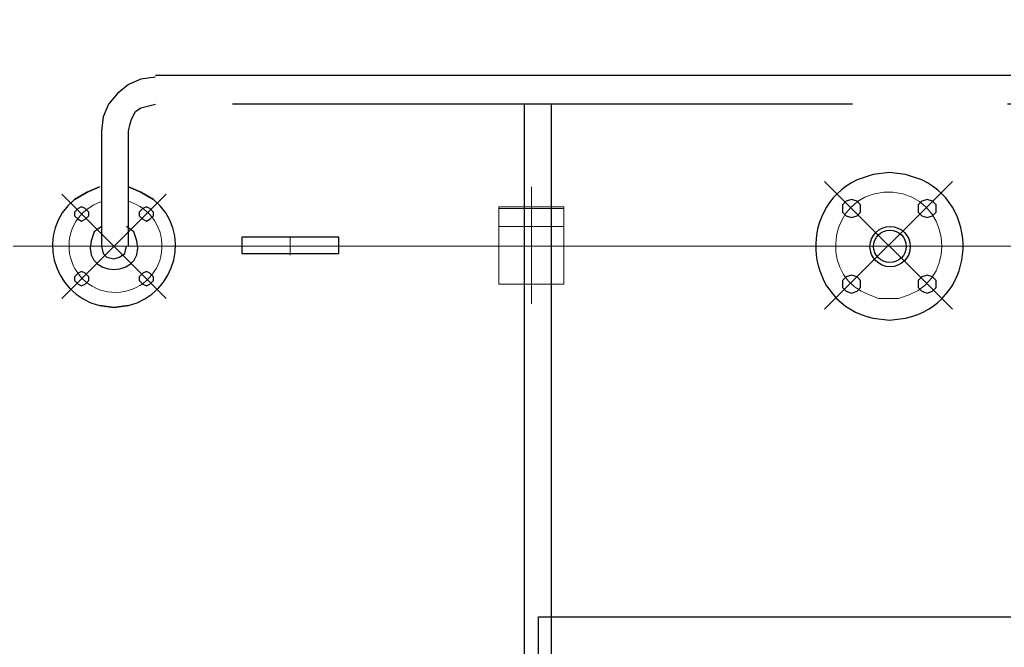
# Model space of a CAD drawing. Header units: metres. Extents: x 530339 to 530954, y 2674257 to 2674599.
# Drawn here: x 530733.355 to 530734.112, y 2674490.575 to 2674491.058 of the extents above; entities that cross this region are included whole.
import ezdxf

# ---------------------------------------------------------------- set-up
doc = ezdxf.new("R2010")
doc.units = ezdxf.units.M
doc.linetypes.add('PDF_IMPORT', pattern=[1, 0.8, -0.2])
doc.layers.add('IDT', color=7, linetype='Continuous')

# ---------------------------------------------------------------- blocks, each defined once
blk = doc.blocks.new('IDT')
at = {"layer": 'IDT', "color": 0, "lineweight": 25}
for p, q in [((16.39739, 14.30905), (16.39739, 9.66028)), ((16.38771, 9.26609), (16.38771, 9.83594)), ((16.40846, 9.26609), (16.40846, 9.83594)), ((16.39739, 9.66028), (15.27012, 9.66028)), ((16.12768, 9.43207), (16.11523, 9.43068)), ((16.14013, 9.43068), (16.12768, 9.43207)), ((16.71275, 9.421), (16.72381, 9.42238)), ((16.72381, 9.42238), (16.71275, 9.421)), ((16.72381, 9.42238), (16.73488, 9.421)), ((16.73488, 9.421), (16.72381, 9.42238)), ((16.09448, 9.40993), (16.09171, 9.40717)), ((16.09863, 9.41132), (16.09448, 9.40993)), ((16.10278, 9.40993), (16.09863, 9.41132)), ((16.10555, 9.40717), (16.10278, 9.40993)), ((16.15257, 9.40993), (16.14981, 9.40717)), ((16.15672, 9.41132), (16.15257, 9.40993)), ((16.16087, 9.40993), (16.15672, 9.41132)), ((16.16364, 9.40717), (16.16087, 9.40993)), ((16.09171, 9.40717), (16.09171, 9.40164)), ((16.10555, 9.40164), (16.10555, 9.40717)), ((16.14981, 9.40717), (16.14981, 9.40164)), ((16.16364, 9.40164), (16.16364, 9.40717)), ((16.69615, 9.4044), (16.69339, 9.40164)), ((16.69892, 9.40579), (16.69615, 9.4044)), ((16.70168, 9.4044), (16.69892, 9.40579)), ((16.70445, 9.40164), (16.70168, 9.4044)), ((16.74594, 9.4044), (16.74318, 9.40164)), ((16.74871, 9.40579), (16.74594, 9.4044)), ((16.75148, 9.4044), (16.74871, 9.40579)), ((16.75424, 9.40164), (16.75148, 9.4044)), ((16.09171, 9.40164), (16.09448, 9.39887)), ((16.09448, 9.39887), (16.09863, 9.39749)), ((16.09863, 9.39749), (16.10278, 9.39887)), ((16.10278, 9.39887), (16.10555, 9.40164)), ((16.14981, 9.40164), (16.15257, 9.39887)), ((16.15257, 9.39887), (16.15672, 9.39749)), ((16.15672, 9.39749), (16.16087, 9.39887)), ((16.16087, 9.39887), (16.16364, 9.40164)), ((16.69339, 9.40164), (16.69339, 9.39887)), ((16.69339, 9.39887), (16.69615, 9.3961)), ((16.69615, 9.3961), (16.69892, 9.39472)), ((16.69892, 9.39472), (16.70168, 9.3961)), ((16.70168, 9.3961), (16.70445, 9.39887)), ((16.70445, 9.39887), (16.70445, 9.40164)), ((16.74318, 9.40164), (16.74318, 9.39887)), ((16.74318, 9.39887), (16.74594, 9.3961)), ((16.74594, 9.3961), (16.74871, 9.39472)), ((16.74871, 9.39472), (16.75148, 9.3961)), ((16.75148, 9.3961), (16.75424, 9.39887)), ((16.75424, 9.39887), (16.75424, 9.40164)), ((16.62561, 9.38089), (16.55092, 9.38089)), ((16.55092, 9.38089), (16.55092, 9.36844)), ((16.62561, 9.36844), (16.62561, 9.38089)), ((16.71552, 9.38089), (16.71413, 9.37536)), ((16.71967, 9.38365), (16.71552, 9.38089)), ((16.72381, 9.38504), (16.71967, 9.38365)), ((16.72935, 9.38365), (16.72381, 9.38504)), ((16.73211, 9.38089), (16.72935, 9.38365)), ((16.7335, 9.37536), (16.73211, 9.38089)), ((16.71275, 9.37536), (16.71275, 9.28683)), ((16.7335, 9.28683), (16.7335, 9.37536)), ((16.55092, 9.36844), (16.62561, 9.36844)), ((16.7086, 9.36429), (16.71413, 9.36014)), ((16.7335, 9.36014), (16.73903, 9.36429)), ((16.09448, 9.35184), (16.09171, 9.34908)), ((16.09171, 9.34908), (16.09171, 9.34354)), ((16.09863, 9.35323), (16.09448, 9.35184)), ((16.10278, 9.35184), (16.09863, 9.35323)), ((16.10555, 9.34908), (16.10278, 9.35184)), ((16.10555, 9.34354), (16.10555, 9.34908)), ((16.15257, 9.35184), (16.14981, 9.34908)), ((16.14981, 9.34908), (16.14981, 9.34354)), ((16.15672, 9.35323), (16.15257, 9.35184)), ((16.16087, 9.35184), (16.15672, 9.35323)), ((16.16364, 9.34908), (16.16087, 9.35184)), ((16.16364, 9.34354), (16.16364, 9.34908)), ((16.69615, 9.35461), (16.69339, 9.35184)), ((16.69339, 9.35184), (16.69339, 9.34908)), ((16.69339, 9.34908), (16.69615, 9.34631)), ((16.69892, 9.35599), (16.69615, 9.35461)), ((16.70168, 9.35461), (16.69892, 9.35599)), ((16.70445, 9.35184), (16.70168, 9.35461)), ((16.70168, 9.34631), (16.70445, 9.34908)), ((16.70445, 9.34908), (16.70445, 9.35184)), ((16.74594, 9.35461), (16.74318, 9.35184)), ((16.74318, 9.35184), (16.74318, 9.34908)), ((16.74318, 9.34908), (16.74594, 9.34631)), ((16.74871, 9.35599), (16.74594, 9.35461)), ((16.75148, 9.35461), (16.74871, 9.35599)), ((16.75424, 9.35184), (16.75148, 9.35461)), ((16.75148, 9.34631), (16.75424, 9.34908)), ((16.75424, 9.34908), (16.75424, 9.35184)), ((16.09171, 9.34354), (16.09448, 9.34078)), ((16.10278, 9.34078), (16.10555, 9.34354)), ((16.14981, 9.34354), (16.15257, 9.34078)), ((16.16087, 9.34078), (16.16364, 9.34354)), ((16.69615, 9.34631), (16.69892, 9.34493)), ((16.69892, 9.34493), (16.70168, 9.34631)), ((16.74594, 9.34631), (16.74871, 9.34493)), ((16.74871, 9.34493), (16.75148, 9.34631)), ((16.09448, 9.34078), (16.09863, 9.33939)), ((16.09863, 9.33939), (16.10278, 9.34078)), ((16.15257, 9.34078), (16.15672, 9.33939)), ((16.15672, 9.33939), (16.16087, 9.34078)), ((16.70307, 9.33386), (16.69339, 9.33939)), ((16.69339, 9.33939), (16.70307, 9.33386)), ((16.71275, 9.32971), (16.70307, 9.33386)), ((16.70307, 9.33386), (16.71275, 9.32971)), ((16.74456, 9.33386), (16.73488, 9.32971)), ((16.73488, 9.32971), (16.74456, 9.33386)), ((16.75424, 9.33939), (16.74456, 9.33386)), ((16.74456, 9.33386), (16.75424, 9.33939)), ((16.10278, 9.32418), (16.11523, 9.32003)), ((16.11523, 9.32003), (16.12768, 9.31865)), ((16.12768, 9.31865), (16.14013, 9.32003)), ((16.14013, 9.32003), (16.15257, 9.32418)), ((16.71137, 9.2813), (16.70998, 9.27715)), ((16.71275, 9.28683), (16.71137, 9.2813)), ((16.73211, 9.27577), (16.7335, 9.28683)), ((16.70998, 9.27715), (16.70722, 9.27162)), ((16.72796, 9.26609), (16.73211, 9.27577)), ((16.70307, 9.26885), (16.692, 9.26609)), ((16.70722, 9.27162), (16.70307, 9.26885)), ((16.72105, 9.25779), (16.72796, 9.26609)), ((16.70307, 9.24672), (16.71275, 9.25087)), ((16.71275, 9.25087), (16.72105, 9.25779)), ((14.96445, 9.24396), (16.692, 9.24396)), ((16.692, 9.24534), (16.70307, 9.24672))]:
    blk.add_line(p, q, dxfattribs=at)
at = {"layer": 'IDT', "color": 0, "lineweight": 13}
for p, q in [((16.07927, 9.32556), (16.17747, 9.42377)), ((16.17747, 9.32556), (16.07927, 9.42377)), ((16.11246, 9.4127), (16.12076, 9.41547)), ((16.12076, 9.41547), (16.12768, 9.41547)), ((16.12768, 9.41547), (16.13598, 9.41547)), ((16.13598, 9.41547), (16.14289, 9.4127)), ((16.6837, 9.33524), (16.76393, 9.41547)), ((16.76393, 9.33524), (16.6837, 9.41547)), ((16.58827, 9.36844), (16.58827, 9.38227)), ((16.9714, 9.37536), (14.68505, 9.37536)), ((16.63114, 9.37536), (16.54677, 9.37536)), ((16.13183, 9.33386), (16.12491, 9.33386)), ((16.14013, 9.33524), (16.13183, 9.33386))]:
    blk.add_line(p, q, dxfattribs=at)
at = {"layer": 'IDT', "color": 0, "lineweight": 9}
blk.add_line((16.40292, 9.41962), (16.40292, 9.32971), dxfattribs=at)
at = {"layer": 'IDT', "color": 0, "lineweight": 15}
for p, q in [((16.37803, 9.34493), (16.37803, 9.4044)), ((16.37803, 9.4044), (16.42782, 9.4044)), ((16.42782, 9.4044), (16.42782, 9.34493)), ((16.42782, 9.36014), (16.37803, 9.36014)), ((16.42782, 9.34631), (16.37803, 9.34631)), ((16.42782, 9.34493), (16.37803, 9.34493))]:
    blk.add_line(p, q, dxfattribs=at)
at = {"layer": 'IDT', "color": 0, "linetype": 'PDF_IMPORT', "lineweight": 25, "ltscale": 0.595833}
blk.add_line((14.96445, 9.26609), (16.692, 9.26609), dxfattribs=at)
at = {"layer": 'IDT', "color": 0, "lineweight": 25}
for centre, radius in [((16.1271, 9.37562), 0.01549), ((16.1273, 9.3754), 0.0125)]:
    blk.add_circle(centre, radius, dxfattribs=at)
at = {"layer": 'IDT', "color": 0, "lineweight": 13}
blk.add_arc((16.72266, 9.37513), 0.03575, 287.50716, 253.90236, dxfattribs=at)
at = {"layer": 'IDT', "color": 0, "lineweight": 0}
blk.add_spline([(15.96219, 13.99884), (16.22369, 13.77512), (16.09707, 13.511), (16.01119, 13.51762), (15.99557, 12.88512), (16.02794, 12.771), (16.19835, 12.73334), (16.18282, 12.57525), (16.02139, 12.42725), (15.84681, 11.8315), (15.90957, 11.7335), (15.94657, 11.52075), (15.95232, 10.9905), (16.19835, 10.83509), (15.90407, 10.25262), (16.12303, 9.80171), (15.93094, 9.6505), (15.51132, 9.84937), (15.48982, 10.19075), (15.46548, 10.32589), (15.53557, 10.817), (15.63482, 11.00525), (15.58422, 11.18227), (15.42019, 11.37975), (15.43582, 11.63237), (15.62432, 12.01362), (15.55134, 12.09498), (15.55134, 12.50562), (15.47794, 13.1065), (15.59107, 13.5215), (15.81698, 13.69984), (15.93919, 13.8645), (15.91544, 13.95512)], degree=3, dxfattribs=at)
blk.add_spline([(15.96219, 13.99884), (16.22369, 13.77512), (16.09707, 13.511), (16.01119, 13.51762), (15.99557, 12.88512), (16.02794, 12.771), (16.19835, 12.73334), (16.18282, 12.57525), (16.02139, 12.42725), (15.84681, 11.8315), (15.90957, 11.7335), (15.94657, 11.52075), (15.95232, 10.9905), (16.19835, 10.83509), (15.90407, 10.25262), (16.12303, 9.80171), (15.93094, 9.6505), (15.51132, 9.84937), (15.48982, 10.19075), (15.46548, 10.32589), (15.53557, 10.817), (15.63482, 11.00525), (15.58422, 11.18227), (15.42019, 11.37975), (15.43582, 11.63237), (15.62432, 12.01362), (15.55134, 12.09498), (15.55134, 12.50562), (15.47794, 13.1065), (15.59107, 13.5215), (15.81698, 13.69984), (15.93919, 13.8645), (15.91544, 13.95512)], degree=3, dxfattribs=at)
at = {"layer": 'IDT', "color": 0, "lineweight": 25}
for points in [[(16.00181, 9.28683), (16.09261, 9.48255), (15.864, 9.66123), (15.69752, 9.52059)], [(16.11523, 9.43068), (16.06274, 9.41941), (16.05499, 9.34739), (16.10278, 9.32418)], [(16.15257, 9.32418), (16.20036, 9.34737), (16.19262, 9.41943), (16.14013, 9.43068)], [(16.71275, 9.421), (16.6757, 9.41187), (16.66323, 9.3639), (16.69339, 9.33939)], [(16.71275, 9.421), (16.6757, 9.41187), (16.66323, 9.3639), (16.69339, 9.33939)], [(16.75424, 9.33939), (16.7844, 9.3639), (16.77193, 9.41187), (16.73488, 9.421)], [(16.75424, 9.33939), (16.7844, 9.3639), (16.77193, 9.41187), (16.73488, 9.421)], [(16.73903, 9.36429), (16.75664, 9.40272), (16.69099, 9.40272), (16.7086, 9.36429)]]:
    blk.add_open_spline(points, degree=3, dxfattribs=at)
at = {"layer": 'IDT', "color": 0, "lineweight": 9}
blk.add_open_spline([(15.88839, 9.54133), (16.05884, 9.47799), (16.03773, 9.23474), (15.85935, 9.20108)], degree=3, dxfattribs=at)
at = {"layer": 'IDT', "color": 0, "lineweight": 13}
for points in [[(16.12491, 9.33386), (16.08206, 9.33707), (16.07318, 9.39712), (16.11246, 9.4127)], [(16.14289, 9.4127), (16.17952, 9.40069), (16.17657, 9.34548), (16.14013, 9.33524)]]:
    blk.add_open_spline(points, degree=3, dxfattribs=at)

msp = doc.modelspace()

# ---------------------------------------------------------------- block references
at = {"layer": 'IDT', "color": 8, "rotation": 180}
msp.add_blockref('IDT', (530750.15128, 2674500.25885), dxfattribs=at)

doc.saveas('drawing.dxf')
